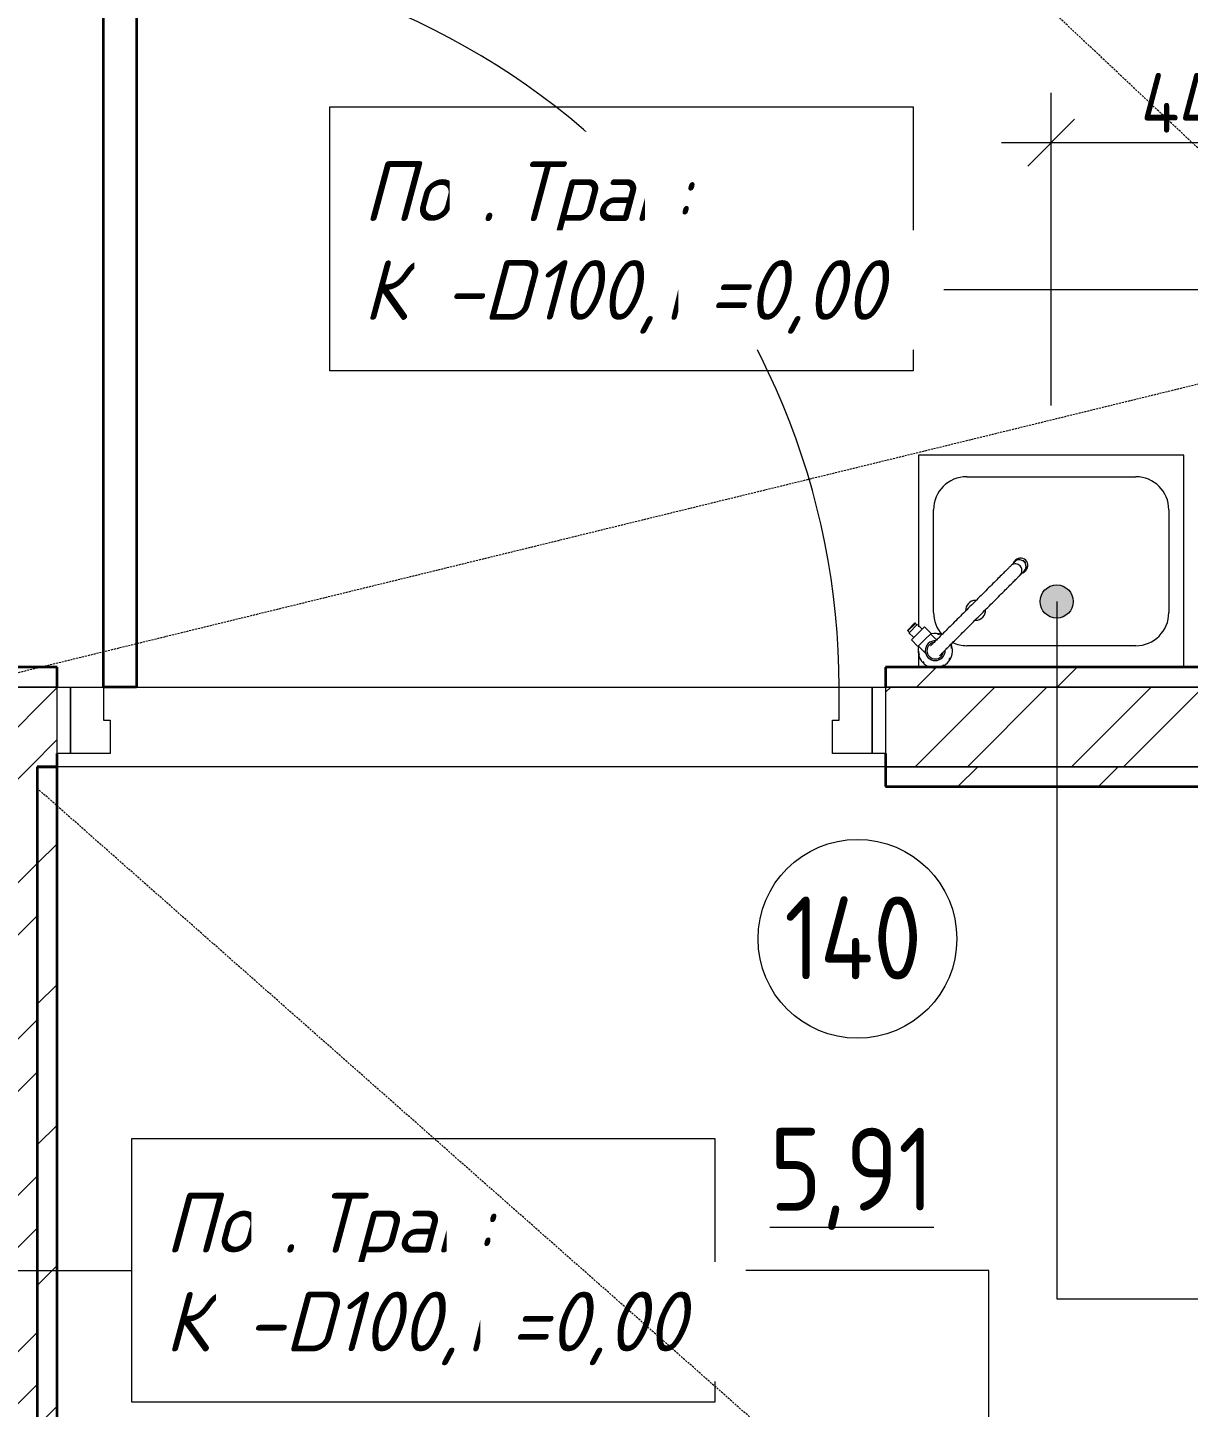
# Model space of a CAD drawing. Header units: millimetres. Extents: x -215207 to 92095, y -30385 to 123050.
# Drawn here: x 64644 to 66396, y 21839 to 23920 of the extents above; entities that cross this region are included whole.
import ezdxf

# ---------------------------------------------------------------- set-up
doc = ezdxf.new("R2010")
doc.units = ezdxf.units.MM
doc.linetypes.add('ADSK_Сверху', pattern=[4.5, 3, -1.5])
for name, color, linetype, lineweight in [('Аннотация', 7, 'Continuous', 20), ('Двери', 7, 'Continuous', 9), ('Линии', 7, 'Continuous', 9), ('Марки помещений', 7, 'Continuous', 20), ('Обобщенные модели', 7, 'Continuous', 20), ('Размеры', 7, 'Continuous', 9), ('Сантехника', 7, 'Continuous', 20), ('Стены наружные', 7, 'Continuous', 20), ('Стены штриховка', 7, 'Continuous', 9)]:
    doc.layers.add(name, color=color, linetype=linetype, lineweight=lineweight)
doc.styles.add('GOST Common_1', font='GOST_Common.ttf', dxfattribs={"width": 0.9, "height": 125})
doc.styles.add('GOST Common_2', font='GOST_Common.ttf', dxfattribs={"width": 0.9, "height": 90})
doc.styles.add('GOST Common_I_1', font='GOST_Common Italic.ttf', dxfattribs={"height": 50})
doc.dimstyles.new('ADSK_Основной_1_8_мм_синий', dxfattribs={"dimscale": 304.8, "dimtxt": 90.51435, "dimasz": 0.231955, "dimexe": 0.246063, "dimexo": 0.246063, "dimgap": 0.049213, "dimtad": 1, "dimdec": 0, "dimdsep": 46, "dimtxsty": 'GOST Common_2', "dimblk1": 'OBLIQUE', "dimblk2": 'OBLIQUE', "dimsah": 1, "dimcen": 0.09, "dimdle": 0.246063, "dimazin": 2, "dimtfac": 1, "dimtdec": 4, "dimtix": 1, "dimtmove": 0, "dimatfit": 3, "dimfxl": 0, "dimtvp": 1, "dimtolj": 1, "dimtzin": 0, "dimlwd": 20, "dimlwe": 20, "dimarcsym": 0})
pattern_1 = [(45, (42000, 8e-11), (-117.8655, 117.8655), []), (45, (42078.58, 8e-11), (-117.8655, 117.8655), [])]
pattern_2 = [(45, (42000, 8e-11), (-106.066, 106.066), [])]

# ---------------------------------------------------------------- blocks, each defined once
blk = doc.blocks.new('AC_Дверь_Однопольная_Деревянная - Дв-12_1_2200х1250_Пр_Подвал_ПВХ-6814977-План 1 этажа _Пищеблок_ - Привязка мокрых точек')
at = {"layer": 'Двери', "lineweight": 35}
for p, q in [((-555, 1170), (-505, 1170)), ((-555, 60), (-555, 1170)), ((-505, 1170), (-505, 60)), ((-505, 60), (-555, 60))]:
    blk.add_line(p, q, dxfattribs=at)
at = {"layer": 'Двери'}
for p, q in [((-625, 60), (-605, 60)), ((-625, -40), (-625, 60)), ((-605, 60), (-555, 60)), ((-605, -40), (-605, 60)), ((-605, 60), (-605, -40)), ((-555, 60), (-555, 10)), ((555, 60), (605, 60)), ((555, 10), (555, 60)), ((605, 60), (605, -40)), ((605, 60), (625, 60)), ((605, -40), (605, 60)), ((625, 60), (625, -40)), ((-555, 10), (-545, 10)), ((-545, 10), (-545, -40)), ((545, 10), (555, 10)), ((545, -40), (545, 10)), ((-605, -40), (-625, -40)), ((-545, -40), (-605, -40)), ((605, -40), (545, -40)), ((625, -40), (605, -40))]:
    blk.add_line(p, q, dxfattribs=at)
blk.add_arc((-555, 60), 1110, 0, 90, dxfattribs=at)
blk = doc.blocks.new('Рукомойник _П10_ - Тип 1-V19-План 1 этажа _Пищеблок_ - Привязка мокрых точек')
at = {"layer": 'Обобщенные модели', "lineweight": 9}
for start, end in [(75, 81.9745), (75, 81.9745), (75, 81.9745), (8.0255, 15), (8.0255, 15), (8.0255, 15), (188.0255, 195), (188.0255, 195), (188.0255, 195), (221.1897, 228.8103), (221.1897, 228.8103), (221.1897, 228.8103), (327.703, 335.3352), (327.703, 335.3352), (327.703, 335.3352), (255, 261.9745), (255, 261.9745), (255, 261.9745), (294.6648, 302.297), (294.6648, 302.297), (294.6648, 302.297)]:
    blk.add_arc((-50, 40), 25, start, end, dxfattribs=at)
at = {"layer": 'Сантехника'}
for p, q in [((325, 335), (-75, 335)), ((-75, 335), (-75, 76)), ((325, 15), (325, 335)), ((-2.5, 302.5), (252.5, 302.5)), ((-52.5, 97.5), (-52.5, 252.5)), ((302.5, 252.5), (302.5, 97.5)), ((70.1, 174.2), (64, 168.1)), ((71.4, 176.8), (69.6, 175)), ((78.1, 154), (84.2, 160.1)), ((85, 159.6), (86.8, 161.4)), ((-91.9, 70.6), (-80.6, 81.9)), ((-91.2, 69.8), (-91.9, 70.6)), ((-79.9, 81.2), (-91.2, 69.9)), ((-88.9, 67.6), (-91.2, 69.9)), ((-89.6, 66.9), (-82.5, 59.8)), ((-77.6, 78.9), (-88.9, 67.6)), ((-86, 56.2), (-76.1, 66.1)), ((-80.6, 81.9), (-79.9, 81.3)), ((-79.9, 81.2), (-77.6, 78.9)), ((-69.8, 72.5), (-76.9, 79.6)), ((-76.1, 66.1), (-66.2, 76)), ((-56.3, 66.1), (-66.2, 76)), ((-66.2, 56.2), (-56.3, 66.1)), ((-47.6, 56), (-57, 65.4)), ((-86, 56.2), (-76.1, 46.3)), ((-76.1, 46.3), (-66.2, 56.2)), ((-75.4, 47), (-62.6, 34.1)), ((-75, 46.6), (-75, 45.5)), ((252.5, 47.5), (-2.5, 47.5)), ((-75, 39.5), (-75, 15))]:
    blk.add_line(p, q, dxfattribs=at)
at = {"layer": 'Сантехника', "flags": 128}
for points in [[(64, 168.1), (63.5, 167.7), (63, 167.2), (62.4, 166.5), (61.7, 165.8), (60.9, 165), (60, 164.2), (59, 163.2), (58, 162.1), (56.8, 160.9), (55.6, 159.7), (54.2, 158.4), (52.8, 157), (51.3, 155.5), (49.8, 153.9), (48.2, 152.3), (46.5, 150.6), (44.7, 148.8), (42.8, 147), (40.9, 145.1), (39, 143.1), (37, 141.1), (34.9, 139), (32.8, 136.9), (30.6, 134.8), (28.4, 132.6), (26.2, 130.3), (23.9, 128), (21.6, 125.7), (19.2, 123.4), (16.9, 121), (14.5, 118.6), (12.1, 116.2), (9.6, 113.8), (7.2, 111.4), (4.8, 108.9), (2.3, 106.5), (-0.1, 104.1), (-2.5, 101.6), (-4.9, 99.2), (-7.3, 96.8), (-9.7, 94.4), (-12.1, 92.1), (-14.4, 89.7), (-16.7, 87.4), (-19, 85.1), (-21.2, 82.9), (-23.4, 80.7), (-25.6, 78.5), (-27.7, 76.4), (-29.8, 74.4), (-31.8, 72.4), (-33.7, 70.4), (-35.6, 68.5), (-37.4, 66.7), (-39.2, 65), (-40.9, 63.3), (-42.5, 61.7), (-44, 60.1), (-45.5, 58.6), (-46.9, 57.3), (-48.2, 55.9), (-49.4, 54.7), (-50.6, 53.6), (-51.6, 52.5), (-52.6, 51.6), (-53.4, 50.7), (-54.2, 49.9), (-54.9, 49.2), (-55.5, 48.6), (-56, 48.1), (-56.4, 47.7), (-56.7, 47.4), (-56.9, 47.2), (-57, 47.1), (-57.1, 47.1)], [(-42.9, 32.9), (-42.9, 33), (-42.7, 33.1), (-42.5, 33.4), (-42.2, 33.7), (-41.7, 34.1), (-41.2, 34.7), (-40.6, 35.3), (-39.8, 36), (-39, 36.8), (-38.1, 37.7), (-37.1, 38.7), (-36, 39.8), (-34.9, 41), (-33.6, 42.2), (-32.3, 43.6), (-30.9, 45), (-29.4, 46.5), (-27.8, 48), (-26.2, 49.7), (-24.5, 51.4), (-22.7, 53.2), (-20.8, 55), (-18.9, 56.9), (-17, 58.9), (-14.9, 60.9), (-12.9, 63), (-10.7, 65.1), (-8.6, 67.3), (-6.4, 69.5), (-4.1, 71.7), (-1.8, 74), (0.5, 76.4), (2.8, 78.7), (5.2, 81.1), (7.6, 83.5), (10, 85.9), (12.4, 88.3), (14.9, 90.7), (17.3, 93.2), (19.7, 95.6), (22.2, 98), (24.6, 100.4), (27, 102.9), (29.4, 105.3), (31.8, 107.6), (34.1, 110), (36.5, 112.3), (38.8, 114.6), (41.1, 116.9), (43.3, 119.1), (45.5, 121.3), (47.6, 123.5), (49.7, 125.6), (51.8, 127.6), (53.8, 129.6), (55.7, 131.6), (57.6, 133.5), (59.4, 135.3), (61.2, 137), (62.8, 138.7), (64.5, 140.3), (66, 141.8), (67.4, 143.3), (68.8, 144.7), (70.1, 146), (71.3, 147.2), (72.5, 148.3), (73.5, 149.4), (74.5, 150.3), (75.3, 151.2), (76.1, 151.9), (76.8, 152.6), (77.3, 153.2), (77.8, 153.7), (78.1, 154)]]:
    blk.add_lwpolyline(points, dxfattribs=at)
at = {"layer": 'Сантехника'}
for centre, radius, start, end in [((-2.5, 252.5), 50, 90, 180), ((252.5, 252.5), 50, 360, 90), ((10.9, 100.9), 15, 90, 182.9845), ((10.9, 100.9), 15, 87.0326, 90), ((-2.5, 97.5), 50, 180, 222.004), ((10.9, 100.9), 15, 266.7523, 270), ((10.9, 100.9), 15, 270, 2.9674), ((252.5, 97.5), 50, 270, 0), ((-50, 40), 26, 67.3883, 104.3766), ((-50, 40), 26, 165.6234, 268.713), ((-50, 40), 15, 135, 315), ((-50, 40), 12.5, 135, 315), ((-50, 40), 15, 85.711, 135), ((-50, 40), 12.5, 99.5538, 135), ((-50, 40), 26, 315, 22.5396), ((-2.5, 97.5), 50, 244.8408, 270), ((-50, 40), 26, 282.5447, 315), ((-50, 40), 12.5, 315, 347.6951), ((-50, 40), 15, 315, 3.8753)]:
    blk.add_arc(centre, radius, start, end, dxfattribs=at)
for centre, major_axis, start_param, end_param in [((77.3, 167.3), (-7.7, 7.7), 5.513272, 6.629642), ((79.1, 169.1), (-7.7, 7.7), 4.712389, 6.556652), ((77.2, 167.2), (-7.07, 7.07), 5.517864, 6.283185), ((77.2, 167.2), (-7.07, 7.07), 4.974188, 5.497787), ((77.3, 167.3), (-7.7, 7.7), 2.794984, 3.91149), ((77.2, 167.2), (-7.07, 7.07), 4.712389, 4.954111), ((77.3, 167.3), (-7.7, 7.7), 4.712389, 4.975198), ((77.2, 167.2), (-7.07, 7.07), 4.470667, 4.712389), ((77.2, 167.2), (-7.07, 7.07), 3.141593, 3.906913), ((79.1, 169.1), (-7.7, 7.7), 2.868126, 4.712389), ((77.3, 167.3), (-7.7, 7.7), 4.449578, 4.712389), ((77.2, 167.2), (-7.07, 7.07), 3.926991, 4.45059)]:
    blk.add_ellipse(centre, major_axis=major_axis, ratio=0.971547, start_param=start_param, end_param=end_param, dxfattribs=at)
for points, knots in [([(78, 168), (77.2, 168.8), (75.2, 170.2), (71.8, 171.1), (68.3, 170.8), (65.2, 169.4), (63.6, 167.9), (63, 167)], [-1, -1, -1, -1, -0.8888889, -0.7777778, -0.6666667, -0.5555556, -0.4529032, -0.4529032, -0.4529032, -0.4529032]), ([(77, 153), (77.9, 153.6), (79.4, 155.2), (80.8, 158.3), (81.1, 161.8), (80.2, 165.2), (78.8, 167.2), (78, 168)], [-0.5472955, -0.5472955, -0.5472955, -0.5472955, -0.4444444, -0.3333333, -0.2222222, -0.1111111, 0, 0, 0, 0])]:
    blk.add_open_spline(points, degree=3, knots=knots, dxfattribs=at)
blk = doc.blocks.new('ADSK_Марка_Помещение_ОдноЗначение_Номер - Номер-462100-План 1 этажа _Пищеблок_ - Привязка мокрых точек')
at = {"layer": 'Марки помещений'}
blk.add_circle((0, 0), 3, dxfattribs=at)
blk = doc.blocks.new('_Oblique')
at = {"color": 0, "linetype": 'ByBlock', "lineweight": -2}
blk.add_line((-0.5, -0.5), (0.5, 0.5), dxfattribs=at)
blk = doc.blocks.new('*D759')
at = {"layer": 'Defpoints', "color": 0, "transparency": 16777216}
for p in [(66628.9, 23746.7), (66189, 23275.3), (66628.9, 22994.2)]:
    blk.add_point(p, dxfattribs=at)
at = {"layer": 'Размеры', "color": 0, "lineweight": 20, "transparency": 16777216}
for p, q in [((66189, 23350.3), (66189, 23821.7)), ((66628.9, 23069.2), (66628.9, 23821.7)), ((66114, 23746.7), (66703.9, 23746.7))]:
    blk.add_line(p, q, dxfattribs=at)
at = {"layer": 'Размеры', "color": 0, "lineweight": 20, "transparency": 16777216, "xscale": 70.7, "yscale": 70.7, "zscale": 70.7, "rotation": 180}
blk.add_blockref('_Oblique', (66189, 23746.7), dxfattribs=at)
at = {"layer": 'Размеры', "color": 0, "lineweight": 20, "transparency": 16777216, "xscale": 70.7, "yscale": 70.7, "zscale": 70.7}
blk.add_blockref('_Oblique', (66628.9, 23746.7), dxfattribs=at)
at = {"layer": 'Размеры', "color": 0, "lineweight": 20, "transparency": 16777216, "insert": (66408.9, 23806.7), "char_height": 90, "width": 222.757, "attachment_point": 5, "style": 'GOST Common_2'}
blk.add_mtext('\\A1;440', dxfattribs=at)

msp = doc.modelspace()

# ---------------------------------------------------------------- hatches: boundary and pattern name
at = {"layer": 'Аннотация', "lineweight": 9, "true_color": 0x0000ff}
h = msp.add_hatch(color=5, dxfattribs=at)
edge = h.paths.add_edge_path()
edge.add_arc((66197.3, 23054.4), 25, 0, 360)
at = {"layer": 'Стены наружные', "lineweight": 9}
h = msp.add_hatch(dxfattribs=at)
h.set_pattern_fill('FP_22', color=256, style=0, pattern_type=2)
h.set_pattern_definition(pattern_2)
h.paths.add_polyline_path([(68307.1, 22925.3), (69234, 22925.3), (69234, 22955.3), (65939, 22955.3), (65939, 22925.3), (67354.1, 22925.3)])
h.paths.add_polyline_path([(64509, 22925.3), (64689, 22925.3), (64689, 22955.3), (64509, 22955.3)])
h = msp.add_hatch(dxfattribs=at)
h.set_pattern_fill('FP_13', color=256, style=0, pattern_type=2)
h.set_pattern_definition(pattern_1)
h.paths.add_polyline_path([(64539, 22805.3), (64689, 22805.3), (64689, 22925.3), (64539, 22925.3)])
h.paths.add_polyline_path([(65939, 22805.3), (69264, 22805.3), (69264, 22925.3), (65939, 22925.3), (65939, 22825.3)])
h = msp.add_hatch(dxfattribs=at)
h.set_pattern_fill('FP_13', color=256, style=0, pattern_type=2)
h.set_pattern_definition(pattern_1)
h.paths.add_polyline_path([(64539, 21105.3), (64659, 21105.3), (64659, 22805.3), (64539, 22805.3), (64539, 21135.3)])
h = msp.add_hatch(dxfattribs=at)
h.set_pattern_fill('FP_22', color=256, style=0, pattern_type=2)
h.set_pattern_definition(pattern_2)
h.paths.add_polyline_path([(64689, 21255.3), (64689, 22805.3), (64659, 22805.3), (64659, 21255.3)])
h = msp.add_hatch(dxfattribs=at)
h.set_pattern_fill('FP_22', color=256, style=0, pattern_type=2)
h.set_pattern_definition(pattern_2)
h.paths.add_polyline_path([(65939, 22775.3), (66739, 22775.3), (66739, 22805.3), (65939, 22805.3)])

# ---------------------------------------------------------------- linework, layer by layer
at = {"layer": 'Аннотация', "color": 5, "lineweight": 9, "true_color": 0x0000ff}
for p, q in [((66547.5, 23524.5), (65980.6, 23524.5)), ((66197.3, 23054.4), (66197.3, 22002.3)), ((63531.6, 22045.5), (64801.6, 22045.5)), ((66094.7, 22045.5), (65681.4, 22045.5)), ((66094.7, 21489.4), (66094.7, 22045.5)), ((66197.3, 22002.3), (66490.5, 22002.3))]:
    msp.add_line(p, q, dxfattribs=at)
at = {"layer": 'Аннотация', "color": 5, "lineweight": 9, "true_color": 0x0000ff, "flags": 128}
for points in [[(65100.7, 23800.7), (65980.6, 23800.7), (65980.6, 23402.7), (65100.7, 23402.7)], [(64801.6, 22244.5), (65681.4, 22244.5), (65681.4, 21846.5), (64801.6, 21846.5)]]:
    msp.add_lwpolyline(points, close=True, dxfattribs=at)
at = {"layer": 'Аннотация', "color": 5, "lineweight": 9, "true_color": 0x0000ff}
msp.add_circle((66197.3, 23054.4), 25, dxfattribs=at)
at = {"layer": 'Линии', "linetype": 'ADSK_Сверху'}
msp.add_line((66508.5, 23406.2), (64538.9, 22924.6), dxfattribs=at)
at = {"layer": 'Стены наружные', "lineweight": 35}
for p, q in [((64689, 22955.3), (64509, 22955.3)), ((64689, 22925.3), (64689, 22955.3)), ((69234, 22955.3), (65939, 22955.3)), ((65939, 22955.3), (65939, 22925.3)), ((64689, 22805.3), (64689, 22825.3)), ((65939, 22825.3), (65939, 22805.3)), ((64659, 22805.3), (64689, 22805.3)), ((64659, 22805.3), (64659, 21255.3)), ((64689, 22805.3), (64659, 22805.3)), ((64689, 21235.3), (64689, 22805.3)), ((65939, 22805.3), (65939, 22775.3)), ((65939, 22775.3), (66739, 22775.3))]:
    msp.add_line(p, q, dxfattribs=at)
at = {"layer": 'Стены наружные'}
for p, q in [((64809, 22925.3), (65869, 22925.3)), ((65939, 22805.3), (64689, 22805.3))]:
    msp.add_line(p, q, dxfattribs=at)
at = {"layer": 'Стены штриховка'}
for p, q in [((64689, 22925.3), (64539, 22925.3)), ((64539, 22925.3), (64689, 22925.3)), ((69234, 22925.3), (65939, 22925.3)), ((65939, 22925.3), (69234, 22925.3)), ((65939, 22805.3), (66739, 22805.3)), ((66739, 22805.3), (65939, 22805.3))]:
    msp.add_line(p, q, dxfattribs=at)

# ---------------------------------------------------------------- block references
at = {"layer": 'Двери', "color": 8, "true_color": 0x7f7f7f, "rotation": 1.478779333471098e-06}
msp.add_blockref('AC_Дверь_Однопольная_Деревянная - Дв-12_1_2200х1250_Пр_Подвал_ПВХ-6814977-План 1 этажа _Пищеблок_ - Привязка мокрых точек', (65314, 22865.3), dxfattribs=at)
at = {"layer": 'Марки помещений', "xscale": 49.99999999999998, "yscale": 49.99999999999998, "zscale": 49.99999999999998}
msp.add_blockref('ADSK_Марка_Помещение_ОдноЗначение_Номер - Номер-462100-План 1 этажа _Пищеблок_ - Привязка мокрых точек', (65896.6, 22545.6), dxfattribs=at)
at = {"layer": 'Сантехника'}
msp.add_blockref('Рукомойник _П10_ - Тип 1-V19-План 1 этажа _Пищеблок_ - Привязка мокрых точек', (66064, 22940.3), dxfattribs=at)

# ---------------------------------------------------------------- texts
at = {"layer": 'Марки помещений', "lineweight": 9, "char_height": 125, "attachment_point": 1, "style": 'GOST Common_1'}
for s, insert, width in [('140', (65786.2, 22609.4), 274.177), ('\\L5,91', (65764.4, 22260.6), 310.253)]:
    msp.add_mtext(s, dxfattribs=dict(at, insert=insert, width=width))

# ---------------------------------------------------------------- dimensions: what is measured, and where the dimension line sits
at = {"layer": 'Размеры', "color": 5, "lineweight": 20, "true_color": 0x0000ff}
dim = msp.add_linear_dim(base=(66628.9, 23746.7), p1=(66189, 23275.3), p2=(66628.9, 22994.2), dimstyle='ADSK_Основной_1_8_мм_синий', override={"dimpost": '<>', "dimfxl": 521.968742}, dxfattribs=at)
dim.commit()
dim.dimension.update_dxf_attribs({"geometry": '*D759', "text_midpoint": (66408.9, 23806.7)})

# ---------------------------------------------------------------- next in the draw order: texts
at = {"layer": 'Аннотация', "color": 5, "lineweight": 9, "true_color": 0x0000ff, "char_height": 90, "width": 212.848, "attachment_point": 1, "style": 'GOST Common_I_1', "bg_fill": 2}
for insert in [(65150.7, 23718.3), (64851.6, 22162.2)]:
    msp.add_mtext('Поз', dxfattribs=dict(at, insert=insert))

# ---------------------------------------------------------------- next in the draw order: texts
at = {"layer": 'Аннотация', "color": 5, "lineweight": 9, "true_color": 0x0000ff, "char_height": 90, "width": 61.329, "attachment_point": 1, "style": 'GOST Common_I_1', "bg_fill": 2}
for insert in [(65326.3, 23718.3), (65027.2, 22162.2)]:
    msp.add_mtext('. ', dxfattribs=dict(at, insert=insert))

# ---------------------------------------------------------------- next in the draw order: texts
at = {"layer": 'Аннотация', "color": 5, "lineweight": 9, "true_color": 0x0000ff, "char_height": 90, "width": 295.823, "attachment_point": 1, "style": 'GOST Common_I_1', "bg_fill": 2}
for insert in [(65376.9, 23718.3), (65077.8, 22162.2)]:
    msp.add_mtext('Трап', dxfattribs=dict(at, insert=insert))

# ---------------------------------------------------------------- next in the draw order: texts
at = {"layer": 'Аннотация', "color": 5, "lineweight": 9, "true_color": 0x0000ff, "char_height": 90, "attachment_point": 1, "style": 'GOST Common_I_1', "bg_fill": 2}
for s, insert, width in [('\\fGOST Common|b0|i1|c204|p34|;\\W.9;:', (65621, 23718.3), 28.861), ('КС', (65150.7, 23569.5), 147.911), ('\\fGOST Common|b0|i1|c204|p34|;\\W.9;:', (65321.9, 22162.2), 28.861), ('КС', (64851.6, 22013.3), 147.911)]:
    msp.add_mtext(s, dxfattribs=dict(at, insert=insert, width=width))

# ---------------------------------------------------------------- next in the draw order: linework, layer by layer
at = {"layer": 'Линии', "linetype": 'ADSK_Сверху'}
msp.add_line((66508.5, 23646.2), (63198.9, 26759.6), dxfattribs=at)

# ---------------------------------------------------------------- next in the draw order: texts
at = {"layer": 'Аннотация', "color": 5, "lineweight": 9, "true_color": 0x0000ff, "char_height": 90, "width": 404.051, "attachment_point": 1, "style": 'GOST Common_I_1', "bg_fill": 2}
for insert in [(65272.8, 23569.5), (64973.6, 22013.3)]:
    msp.add_mtext('-D100, ', dxfattribs=dict(at, insert=insert))

# ---------------------------------------------------------------- next in the draw order: texts
at = {"layer": 'Аннотация', "color": 5, "lineweight": 9, "true_color": 0x0000ff, "char_height": 90, "width": 79.367, "attachment_point": 1, "style": 'GOST Common_I_1', "bg_fill": 2}
for insert in [(65606.1, 23569.5), (65307, 22013.3)]:
    msp.add_mtext('\\fGOST Common|b0|i1|c204|p34|;\\W.9;Н', dxfattribs=dict(at, insert=insert))

# ---------------------------------------------------------------- next in the draw order: texts
at = {"layer": 'Аннотация', "color": 5, "lineweight": 9, "true_color": 0x0000ff, "char_height": 90, "width": 310.253, "attachment_point": 1, "style": 'GOST Common_I_1', "bg_fill": 2}
for insert in [(65671.6, 23569.5), (65372.5, 22013.3)]:
    msp.add_mtext('=0,00', dxfattribs=dict(at, insert=insert))

# ---------------------------------------------------------------- next in the draw order: linework, layer by layer
at = {"layer": 'Линии', "linetype": 'ADSK_Сверху'}
msp.add_line((65973.5, 21613), (64658.5, 22773), dxfattribs=at)

doc.saveas('drawing.dxf')
